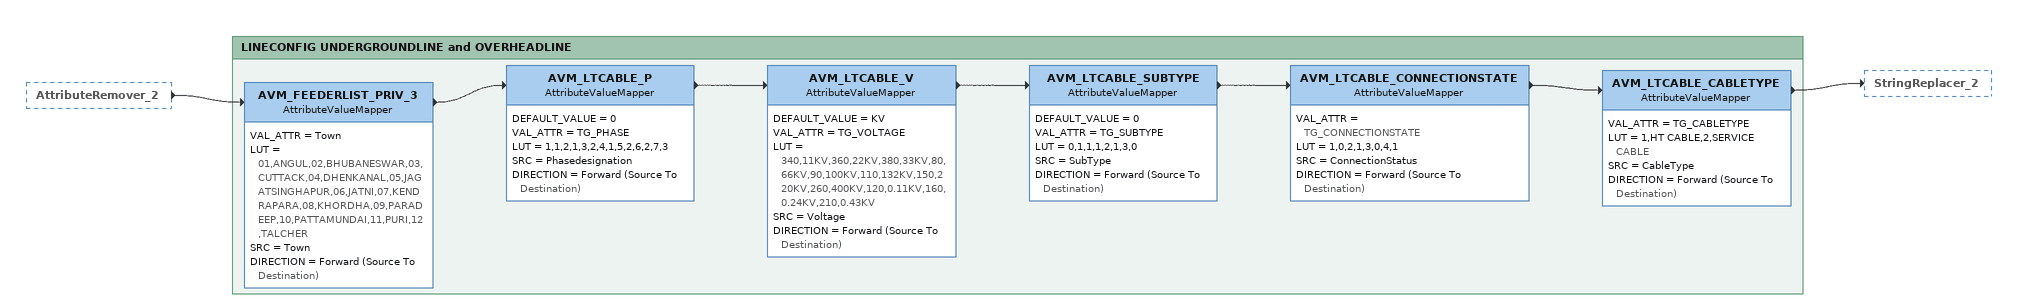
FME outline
AttributeRemover_2 [outside]
    -> AVM_FEEDERLIST_PRIV_3

Bookmark: LINECONFIG UNDERGROUNDLINE and OVERHEADLINE
AVM_FEEDERLIST_PRIV_3: AttributeValueMapper
    VAL_ATTR = Town
    LUT = 01,ANGUL,02,BHUBANESWAR,03,CUTTACK,04,DHENKANAL,05,JAGATSINGHAPUR,06,JATNI,07,KENDRAPARA,08,KHORDHA,09,PARADEEP,10,PATTAMUNDAI,11,PURI,12,TALCHER
    SRC = Town
    DIRECTION = Forward (Source To Destination)
    -> AVM_LTCABLE_P
AVM_LTCABLE_P: AttributeValueMapper
    DEFAULT_VALUE = 0
    VAL_ATTR = TG_PHASE
    LUT = 1,1,2,1,3,2,4,1,5,2,6,2,7,3
    SRC = Phasedesignation
    DIRECTION = Forward (Source To Destination)
    -> AVM_LTCABLE_V
AVM_LTCABLE_V: AttributeValueMapper
    DEFAULT_VALUE = KV
    VAL_ATTR = TG_VOLTAGE
    LUT = 340,11KV,360,22KV,380,33KV,80,66KV,90,100KV,110,132KV,150,220KV,260,400KV,120,0.11KV,160,0.24KV,210,0.43KV
    SRC = Voltage
    DIRECTION = Forward (Source To Destination)
    -> AVM_LTCABLE_SUBTYPE
AVM_LTCABLE_SUBTYPE: AttributeValueMapper
    DEFAULT_VALUE = 0
    VAL_ATTR = TG_SUBTYPE
    LUT = 0,1,1,1,2,1,3,0
    SRC = SubType
    DIRECTION = Forward (Source To Destination)
    -> AVM_LTCABLE_CONNECTIONSTATE
AVM_LTCABLE_CONNECTIONSTATE: AttributeValueMapper
    VAL_ATTR = TG_CONNECTIONSTATE
    LUT = 1,0,2,1,3,0,4,1
    SRC = ConnectionStatus
    DIRECTION = Forward (Source To Destination)
    -> AVM_LTCABLE_CABLETYPE
AVM_LTCABLE_CABLETYPE: AttributeValueMapper
    VAL_ATTR = TG_CABLETYPE
    LUT = 1,HT CABLE,2,SERVICE CABLE
    SRC = CableType
    DIRECTION = Forward (Source To Destination)
    -> StringReplacer_2
